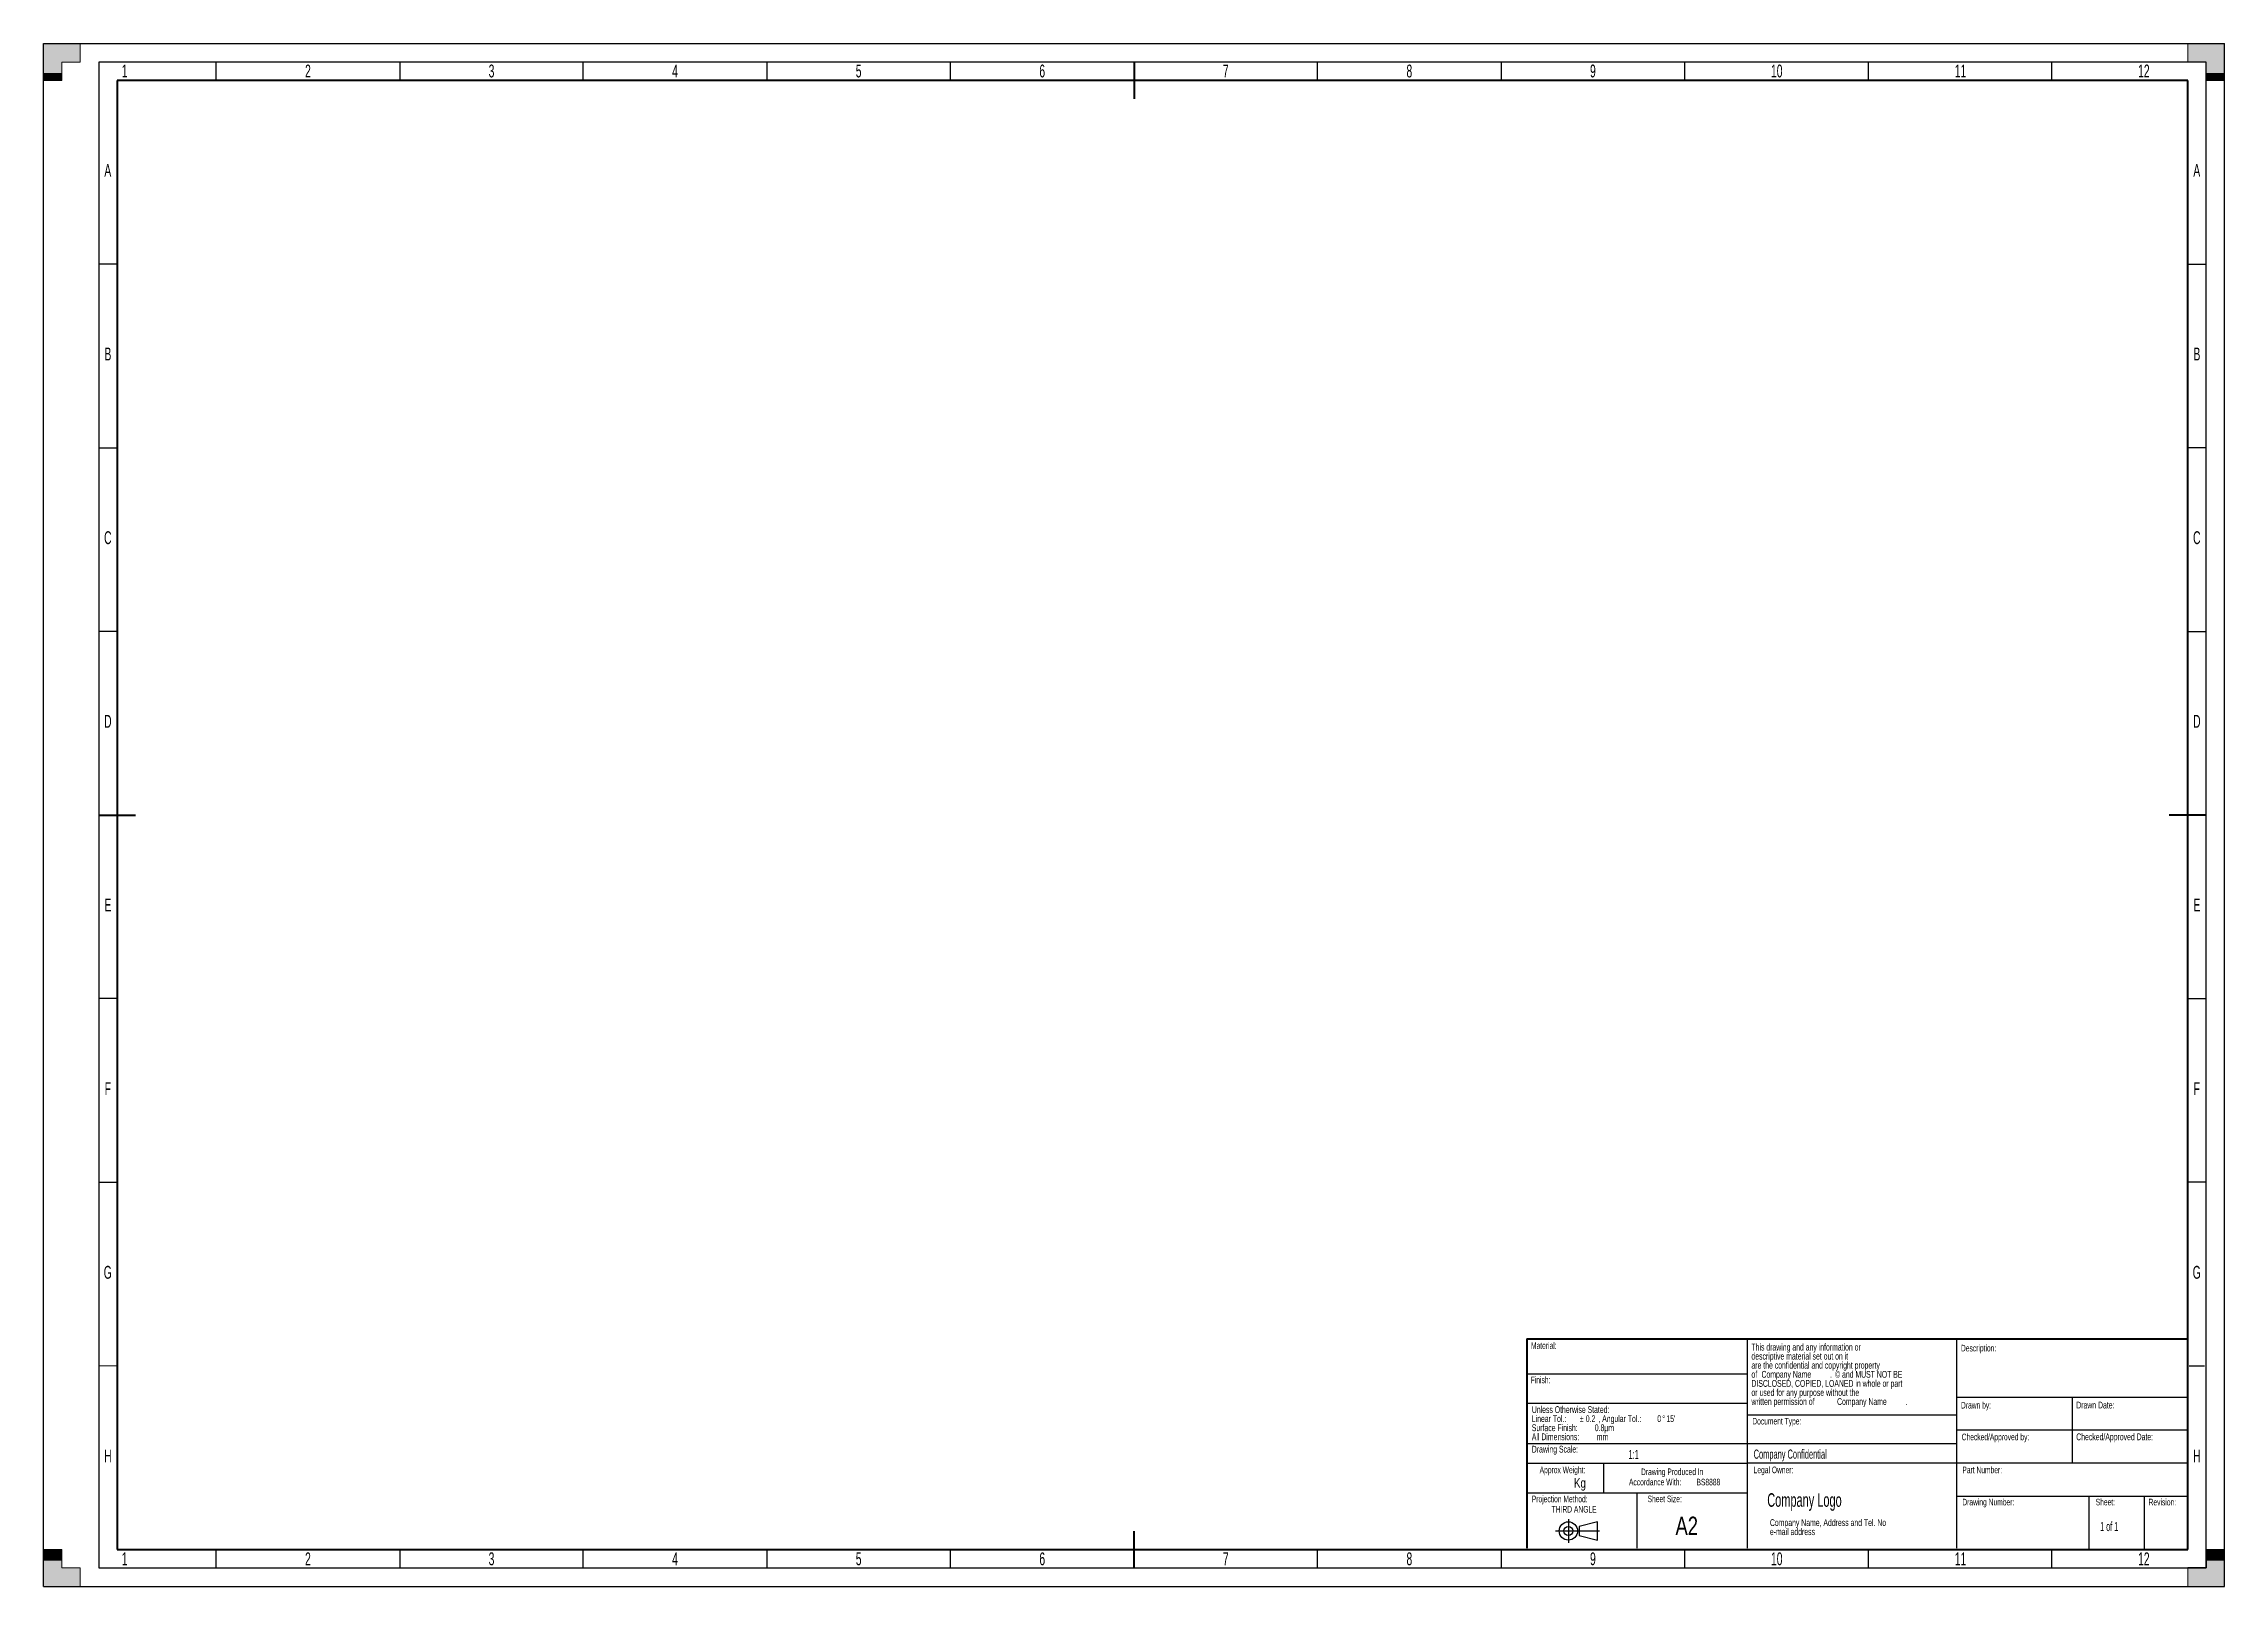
# Model space of a CAD drawing. Header units: millimetres. Extents: x 0 to 594, y 0 to 420.
import ezdxf

# ---------------------------------------------------------------- set-up
doc = ezdxf.new("R2010")
doc.units = ezdxf.units.MM
doc.layers.add('BORDER', color=7, linetype='Continuous')
doc.layers.add('TRIM', color=7, linetype='Continuous')
doc.styles.add('SLDTEXTSTYLE0', font='TXT', dxfattribs={"width": 0.605})
doc.styles.add('SLDTEXTSTYLE1', font='TXT', dxfattribs={"width": 0.57})
doc.styles.add('SLDTEXTSTYLE2', font='TXT', dxfattribs={"width": 0.75})

# ---------------------------------------------------------------- blocks, each defined once
blk = doc.blocks.new('SW_NOTE_0')
at = {"layer": 'BORDER', "color": 0, "char_height": 1.8, "attachment_point": 2, "style": 'SLDTEXTSTYLE0'}
for s, insert in [('Drawing Produced In', (11.28, 2.32)), ('Accordance With:', (6.64, -0.48)), ('BS8888', (21.13, -0.48))]:
    blk.add_mtext(s, dxfattribs=dict(at, insert=insert))
blk = doc.blocks.new('SW_NOTE_1')
at = {"layer": 'BORDER', "color": 0, "char_height": 1.8, "attachment_point": 1, "style": 'SLDTEXTSTYLE0'}
for s, insert in [('Projection Method:', (0, 2.32)), ('THIRD ANGLE', (5.4, -0.48))]:
    blk.add_mtext(s, dxfattribs=dict(at, insert=insert))
blk = doc.blocks.new('SW_NOTE_2')
at = {"layer": 'BORDER', "color": 0, "char_height": 1.8521, "attachment_point": 1, "style": 'SLDTEXTSTYLE0'}
for s, insert in [('e-mail address', (0, -0.08)), ('Company Name, Address and Tel. No', (0, 2.39))]:
    blk.add_mtext(s, dxfattribs=dict(at, insert=insert))
blk = doc.blocks.new('SW_NOTE_3')
at = {"layer": 'BORDER', "color": 0, "attachment_point": 1, "style": 'SLDTEXTSTYLE0'}
for s, insert, char_height in [('This drawing and any information or', (0, 2.39), 1.8521), ('descriptive material set out on it', (0, -0.08), 1.8521), ('are the confidential and copyright property', (0, -2.55), 1.8521), ('of', (0, -5.02), 1.852), ('Company Name', (2.74, -5.02), 1.8521), ('© and MUST NOT BE', (22.78, -5.02), 1.8521), ('or used for any purpose without the', (0, -9.96), 1.8521), ('DISCLOSED, COPIED, LOANED in whole or part', (0, -7.49), 1.8521), ('.', (21.4, -5.03), 1.85), ('written permission of', (0, -12.43), 1.8521), ('Company Name', (23.32, -12.43), 1.8521), ('.', (41.98, -12.43), 1.85)]:
    blk.add_mtext(s, dxfattribs=dict(at, insert=insert, char_height=char_height))
blk = doc.blocks.new('SW_NOTE_4')
at = {"layer": 'BORDER', "color": 0, "attachment_point": 1, "style": 'SLDTEXTSTYLE0'}
for s, insert, char_height in [('Unless Otherwise Stated:', (0, 2.39), 1.8521), ('Linear Tol.:', (0, -0.08), 1.8521), (', Angular Tol.:', (18.12, -0.08), 1.8521), ('All Dimensions:', (0, -5.02), 1.8521), ('Surface Finish:', (0, -2.55), 1.8521), ('%%p', (13.03, -0.08), 1.852), ('0.2', (14.69, -0.08), 1.852), ('0.8µm', (17.15, -2.55), 1.852), ('mm', (17.7, -5.02), 1.852), ('0', (34.17, -0.08), 1.85), ('%%d', (35.54, -0.08), 1.852), ("15'", (36.65, -0.08), 1.852)]:
    blk.add_mtext(s, dxfattribs=dict(at, insert=insert, char_height=char_height))

msp = doc.modelspace()

# ---------------------------------------------------------------- hatches: boundary and pattern name
at = {"layer": 'TRIM'}
for points in [[(0, 412), (5, 412), (5, 415), (10, 415), (10, 420), (0, 420)], [(589, 415), (589, 412), (594, 412), (594, 420), (584, 420), (584, 415)], [(5, 410), (5, 412), (0, 412), (0, 410)], [(594, 412), (589, 412), (589, 410), (594, 410)], [(0, 7), (5, 7), (5, 10), (0, 10)], [(5, 5), (5, 7), (0, 7), (0, 0), (10, 0), (10, 5)], [(594, 7), (589, 7), (589, 5), (584, 5), (584, 0), (594, 0)], [(589, 10), (589, 7), (594, 7), (594, 10)]]:
    msp.add_hatch(color=256, dxfattribs=at).paths.add_polyline_path(points, flags=0)

# ---------------------------------------------------------------- linework, layer by layer
at = {"layer": 'BORDER'}
for p, q in [((0, 0), (0, 420)), ((0, 420), (594, 420)), ((594, 0), (594, 420)), ((415.31, 18.26), (415.31, 11.81)), ((411.77, 15.08), (423.78, 15.08)), ((0, 0), (594, 0))]:
    msp.add_line(p, q, dxfattribs=at)
at = {"layer": 'BORDER', "linetype": 'Continuous', "lineweight": 30}
for p, q in [((589, 415), (15, 415)), ((47, 410), (47, 415)), ((97, 415), (97, 410)), ((147, 410), (147, 415)), ((197, 415), (197, 410)), ((247, 410), (247, 415)), ((347, 410), (347, 415)), ((397, 415), (397, 410)), ((447, 410), (447, 415)), ((497, 415), (497, 410)), ((547, 410), (547, 415)), ((589, 5), (589, 415)), ((20, 360), (15, 360)), ((584, 360), (589, 360)), ((15, 310), (20, 310)), ((589, 310), (584, 310)), ((20, 260), (15, 260)), ((584, 260), (589, 260)), ((20, 160), (15, 160)), ((584, 160), (589, 160)), ((15, 110), (20, 110)), ((589, 110), (584, 110)), ((20, 60.01), (15, 59.99)), ((584.45, 60), (588.55, 60)), ((584, 24.5), (521, 24.5)), ((557.2, 10), (557.2, 24.5)), ((572.2, 10), (572.2, 24.5)), ((423.21, 17.58), (418.21, 16.33)), ((418.21, 16.33), (418.21, 13.83)), ((418.21, 13.83), (423.21, 12.58)), ((423.21, 12.58), (423.21, 17.58)), ((47, 5), (47, 10)), ((97, 10), (97, 5)), ((147, 5), (147, 10)), ((197, 10), (197, 5)), ((247, 5), (247, 10)), ((347, 5), (347, 10)), ((397, 10), (397, 5)), ((447, 5), (447, 10)), ((497, 10), (497, 5)), ((547, 5), (547, 10)), ((15, 5), (589, 5))]:
    msp.add_line(p, q, dxfattribs=at)
at = {"layer": 'BORDER', "lineweight": 30}
for p, q in [((15, 415), (15, 5)), ((464, 67.36), (464, 10.36)), ((521, 67.36), (521, 10.36)), ((404, 57.86), (464, 57.86)), ((404, 49.86), (415.05, 49.86)), ((415.05, 49.86), (464, 49.86)), ((521, 51.5), (584, 51.5)), ((552.5, 51.5), (552.5, 33.5)), ((521, 46.61), (464, 46.61)), ((584, 42.5), (521, 42.5)), ((404, 38.86), (464, 38.86)), ((464, 38.86), (521, 38.86)), ((404, 33.5), (424.9, 33.5)), ((424.9, 33.5), (464, 33.5)), ((424.9, 33.5), (424.9, 25.5)), ((521, 33.5), (464, 33.5)), ((584, 33.5), (521, 33.5)), ((404, 25.5), (434, 25.5)), ((434, 25.5), (464, 25.5)), ((434, 25.5), (434, 10.36))]:
    msp.add_line(p, q, dxfattribs=at)
at = {"layer": 'BORDER', "linetype": 'Continuous', "lineweight": 60}
for p, q in [((584, 410), (20, 410)), ((20, 410), (20, 10)), ((297, 415), (297, 405)), ((584, 10), (584, 410)), ((15, 210), (25, 210)), ((589, 210), (579, 210)), ((404, 67.36), (404, 10.36)), ((20, 10), (584, 10))]:
    msp.add_line(p, q, dxfattribs=at)
at = {"layer": 'BORDER', "lineweight": 60}
for p, q in [((404, 67.36), (584, 67.36)), ((297, 5), (297, 15))]:
    msp.add_line(p, q, dxfattribs=at)
at = {"layer": 'BORDER', "linetype": 'Continuous', "lineweight": 30}
for radius in [2.5, 1.25]:
    msp.add_circle((415.31, 15.08), radius, dxfattribs=at)
at = {"layer": 'TRIM', "linetype": 'Continuous', "lineweight": 0}
for p, q in [((0, 420), (10, 420)), ((0, 410), (0, 420)), ((10, 420), (10, 415)), ((584, 420), (584, 415)), ((594, 420), (584, 420)), ((594, 410), (594, 420)), ((5, 410), (0, 410)), ((5, 415), (5, 410)), ((10, 415), (5, 415)), ((589, 410), (594, 410)), ((0, 10), (0, 0)), ((5, 10), (0, 10)), ((5, 5), (5, 10)), ((589, 10), (594, 10)), ((594, 10), (594, 0)), ((0, 0), (10, 0)), ((10, 5), (5, 5)), ((10, 0), (10, 5)), ((584, 0), (584, 5)), ((594, 0), (584, 0))]:
    msp.add_line(p, q, dxfattribs=at)
at = {"layer": 'TRIM', "lineweight": 0}
for p, q in [((584, 415), (589, 415)), ((589, 415), (589, 410))]:
    msp.add_line(p, q, dxfattribs=at)
at = {"layer": 'TRIM'}
for p, q in [((589, 10), (589, 5)), ((589, 5), (584, 5))]:
    msp.add_line(p, q, dxfattribs=at)

# ---------------------------------------------------------------- block references
at = {"layer": 'BORDER'}
for name, p in [('SW_NOTE_3', (465.18, 63.67)), ('SW_NOTE_4', (405.36, 46.66)), ('SW_NOTE_0', (432.32, 29.77)), ('SW_NOTE_1', (405.36, 22.36)), ('SW_NOTE_2', (470.21, 15.89))]:
    msp.add_blockref(name, p, dxfattribs=at)

# ---------------------------------------------------------------- texts
at = {"layer": 'BORDER', "color": 7, "char_height": 3.5, "attachment_point": 2, "style": 'SLDTEXTSTYLE0'}
for s, insert in [('1', (22.06, 414.3)), ('2', (72, 414.3)), ('3', (122, 414.3)), ('4', (171.99, 414.3)), ('5', (222, 414.3)), ('6', (272, 414.3)), ('7', (322, 414.3)), ('8', (372, 414.3)), ('9', (422, 414.3)), ('10', (472.07, 414.3)), ('11', (522.13, 414.3)), ('12', (572.06, 414.3)), ('A', (17.48, 387.25)), ('A', (586.48, 387.25)), ('B', (17.52, 337.25)), ('B', (586.52, 337.25)), ('C', (17.49, 287.25)), ('C', (586.49, 287.25)), ('D', (17.5, 237.25)), ('D', (586.5, 237.25)), ('E', (17.52, 187.25)), ('E', (586.52, 187.25)), ('F', (17.49, 137.25)), ('F', (586.49, 137.25)), ('G', (17.47, 87.25)), ('G', (586.47, 87.25)), ('H', (17.51, 37.25)), ('H', (586.51, 37.25)), ('1', (22.06, 9.25)), ('2', (72, 9.25)), ('3', (122, 9.25)), ('4', (171.99, 9.25)), ('5', (222, 9.25)), ('6', (272, 9.25)), ('7', (322, 9.25)), ('8', (372, 9.25)), ('9', (422, 9.25)), ('10', (472.07, 9.25)), ('11', (522.13, 9.25)), ('12', (572.06, 9.25))]:
    msp.add_mtext(s, dxfattribs=dict(at, insert=insert))
at = {"layer": 'BORDER'}
for s, insert, char_height, attachment_point, style in [('Material:', (405.13, 66.46), 1.8, 1, 'SLDTEXTSTYLE0'), ('Description:', (522.25, 65.76), 1.8, 1, 'SLDTEXTSTYLE0'), ('Finish:', (405.07, 57.11), 1.8, 1, 'SLDTEXTSTYLE0'), ('Drawn by:', (522.25, 50.22), 1.8, 1, 'SLDTEXTSTYLE0'), ('Drawn Date:', (553.65, 50.28), 1.8521, 1, 'SLDTEXTSTYLE0'), ('Document Type:', (465.42, 45.87), 1.8, 1, 'SLDTEXTSTYLE0'), ('Checked/Approved by:', (522.44, 41.58), 1.8, 1, 'SLDTEXTSTYLE0'), ('Checked/Approved Date:', (553.65, 41.64), 1.8521, 1, 'SLDTEXTSTYLE0'), ('Drawing Scale:', (405.36, 38.27), 1.8521, 1, 'SLDTEXTSTYLE0'), ('1:1', (431.68, 37.13), 2.5, 1, 'SLDTEXTSTYLE0'), ('Company Confidential', (465.79, 37.25), 2.5, 1, 'SLDTEXTSTYLE0'), ('Approx Weight:', (413.71, 32.61), 1.8, 2, 'SLDTEXTSTYLE0'), ('Legal Owner:', (465.77, 32.61), 1.8, 1, 'SLDTEXTSTYLE0'), ('Part Number:', (522.63, 32.61), 1.8, 1, 'SLDTEXTSTYLE0'), ('Kg', (416.85, 29.49), 2.646, 1, 'SLDTEXTSTYLE2'), ('Sheet Size:', (441.55, 24.72), 1.8, 2, 'SLDTEXTSTYLE0'), ('Company Logo', (469.49, 25.36), 3.6946, 1, 'SLDTEXTSTYLE0'), ('Drawing Number:', (522.61, 23.84), 1.8, 1, 'SLDTEXTSTYLE0'), ('Sheet:', (558.95, 23.84), 1.8, 1, 'SLDTEXTSTYLE0'), ('Revision:', (573.36, 23.84), 1.8, 1, 'SLDTEXTSTYLE0'), ('A2', (447.56, 18.98), 5, 2, 'SLDTEXTSTYLE2'), ('1 of 1', (560.16, 17.56), 2.5, 1, 'SLDTEXTSTYLE1')]:
    msp.add_mtext(s, dxfattribs=dict(at, insert=insert, char_height=char_height, attachment_point=attachment_point, style=style))

doc.saveas('drawing.dxf')
